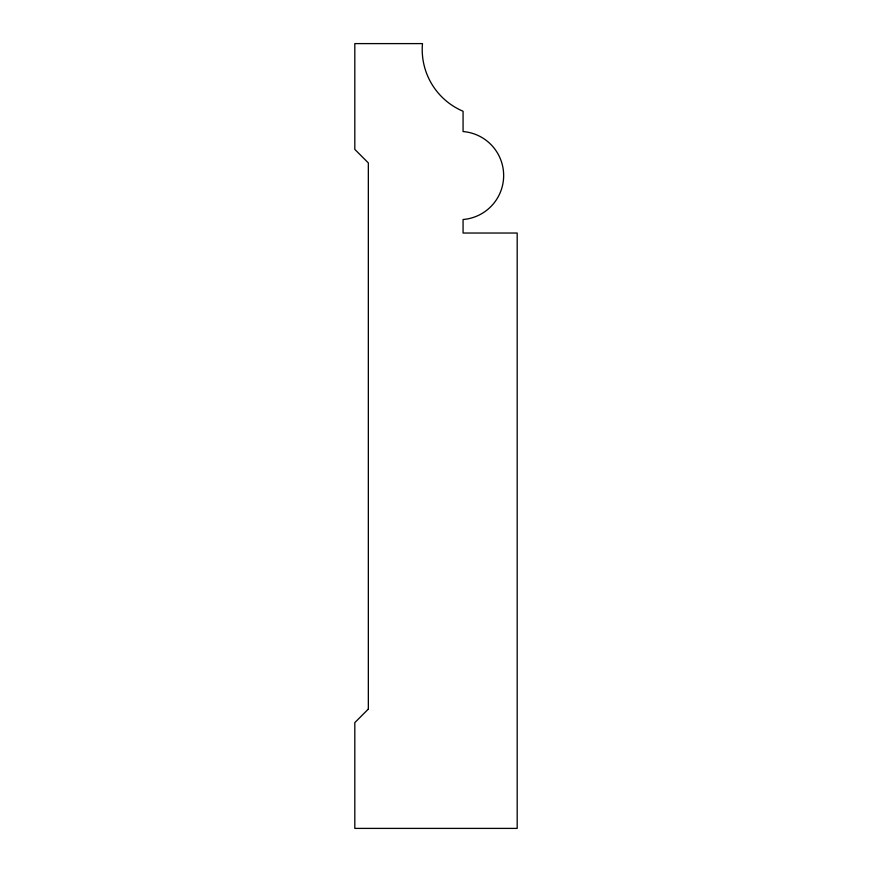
<?xml version="1.0" encoding="UTF-8"?>
<svg xmlns="http://www.w3.org/2000/svg" width="872" height="872" viewBox="0 0 872 872"><rect width="100%" height="100%" fill="white"/><g stroke="black" fill="none" stroke-linecap="round" stroke-linejoin="round"><path stroke-width="1.31" d="M368.344 709.067L354.817 722.605L354.817 828.4L517.183 828.4L517.183 233.031L463.065 233.031L463.065 219.504A44.112 44.112 0 0 0 503.656 175.523A44.112 44.112 0 0 0 463.065 131.552L463.065 111.256A67.068 67.068 0 0 1 422.473 43.6L354.817 43.6L354.817 149.395L368.344 162.933L368.344 709.067"/></g></svg>
